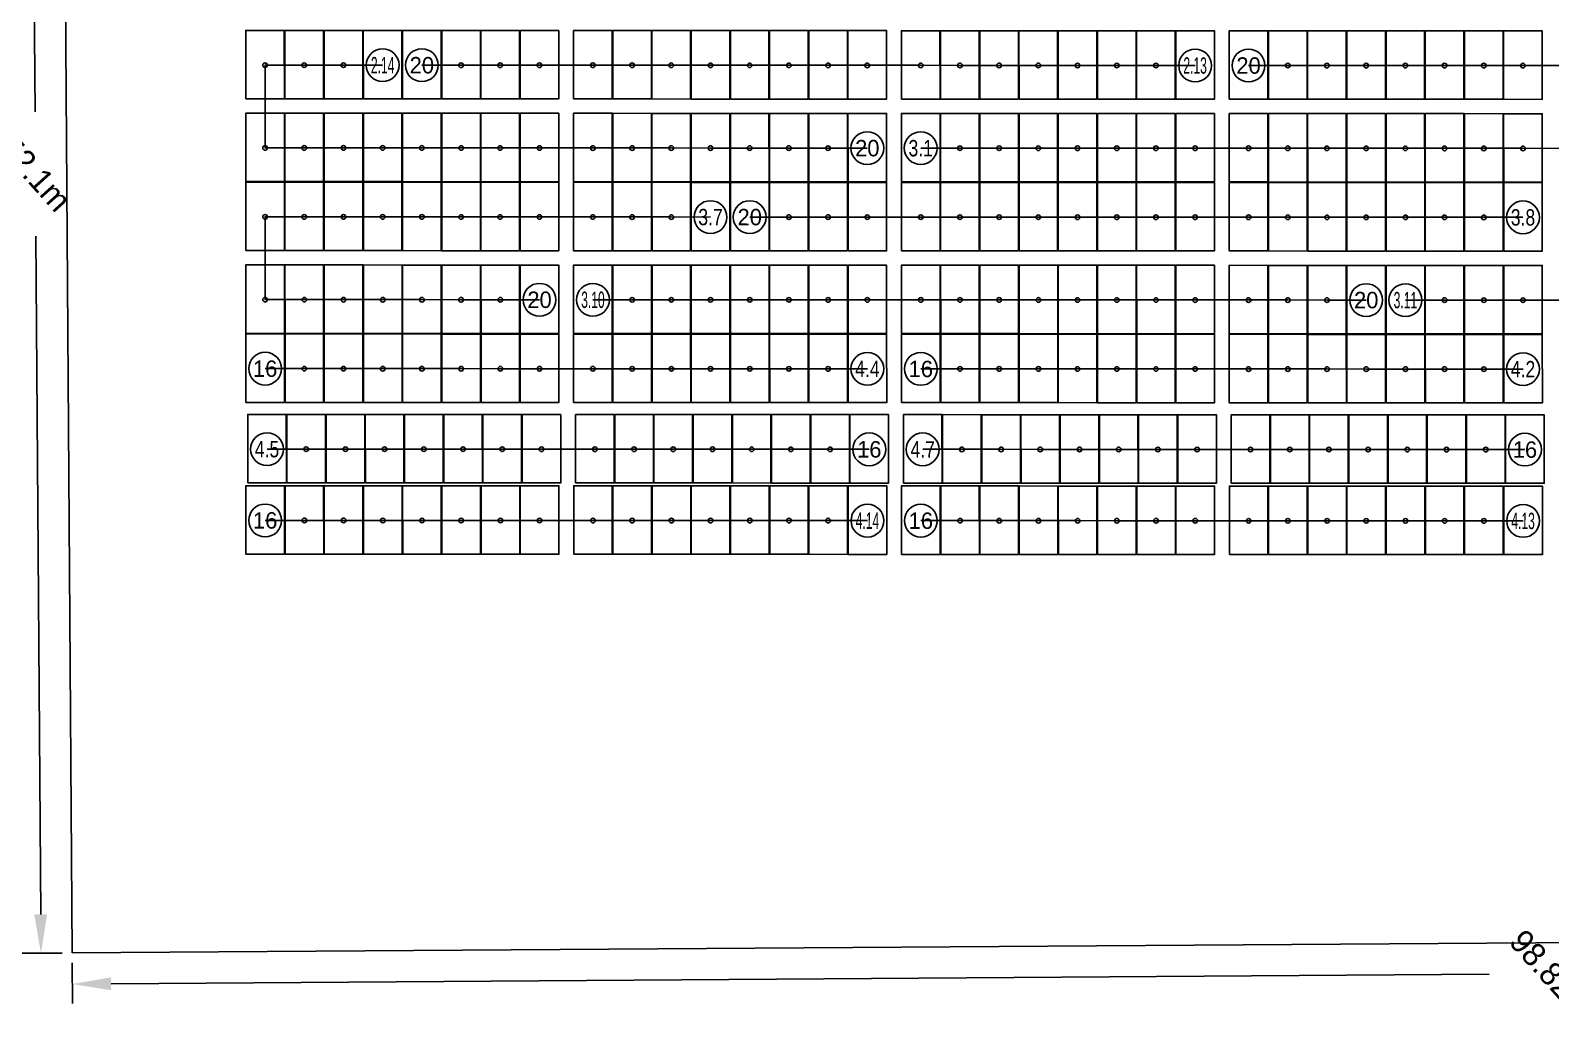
# Model space of a CAD drawing. Header units: millimetres. Extents: x 100467534408 to 100467536215, y 22466358354 to 22466358689.
# Drawn here: x 100467534464.1 to 100467534515.3, y 22466358524.7 to 22466358558 of the extents above; entities that cross this region are included whole.
import ezdxf
from ezdxf.enums import TextEntityAlignment as Align

# ---------------------------------------------------------------- set-up
doc = ezdxf.new("R2010")
doc.units = ezdxf.units.MM
doc.header["$LTSCALE"] = 25.4
doc.layers.get('Defpoints').update_dxf_attribs({"linetype": 'CONTINUOUS'})
for name, color, linetype, true_color in [('building', 7, 'CONTINUOUS', 0xffffff), ('component', 7, 'CONTINUOUS', 0xffffff), ('strings', 7, 'CONTINUOUS', 0xffffff)]:
    doc.layers.add(name, color=color, linetype=linetype, true_color=true_color)
doc.layers.add('Default', color=7, linetype='CONTINUOUS')
doc.dimstyles.get("Standard").update_dxf_attribs({"dimtxt": 63.5, "dimasz": 4.572, "dimexe": 4.572, "dimexo": 1.5875, "dimgap": 2.286, "dimtad": 0, "dimtih": 1, "dimtoh": 1, "dimdec": 4, "dimzin": 0, "dimdsep": 46, "dimtxsty": 'Standard', "dimcen": 2.286, "dimadec": 0, "dimazin": 0, "dimtfac": 1, "dimtdec": 4, "dimtofl": 0, "dimtmove": 0, "dimatfit": 3, "dimfxl": 25.4, "dimtolj": 1, "dimtzin": 0, "dimarcsym": 0})

# ---------------------------------------------------------------- blocks, each defined once
blk = doc.blocks.new('AUDIT_I_250328083542-61')
at = {"layer": 'Default', "transparency": 16777216}
for p, q in [((154.903, 2.824), (156.866, 1.082)), ((154.271, 0.042), (95.436, -66.233)), ((90.124, -72.216), (31.289, -138.491)), ((28.601, -139.448), (30.564, -141.191))]:
    blk.add_line(p, q, dxfattribs=at)
for points in [[(155.931, 1.912), (154.583, -0.235), (153.96, 0.319)], [(29.629, -140.361), (30.977, -138.215), (31.6, -138.768)]]:
    blk.add_solid(points, dxfattribs=at)
at = {"layer": 'Defpoints', "transparency": 16777216}
for p in [(154.435, 3.239), (28.133, -139.033)]:
    blk.add_point(p, dxfattribs=at)
at = {"layer": 'Default', "transparency": 16777216}
blk.add_text('98.82m', height=1.5, dxfattribs=at).set_placement((92.78, -69.225), align=Align.MIDDLE_CENTER)
blk = doc.blocks.new('AUDIT_I_250328083542-62')
at = {"layer": 'Default', "transparency": 16777216}
for p, q in [((-47.297, -72.906), (-49.04, -74.869)), ((-13.693, -104.576), (-46.34, -75.594)), ((24.936, -138.869), (-7.711, -109.887)), ((27.718, -139.501), (25.976, -141.464))]:
    blk.add_line(p, q, dxfattribs=at)
for points in [[(-48.21, -73.934), (-46.063, -75.282), (-46.617, -75.906)], [(26.806, -140.529), (24.659, -139.181), (25.213, -138.558)]]:
    blk.add_solid(points, dxfattribs=at)
at = {"layer": 'Defpoints', "transparency": 16777216}
for p in [(-46.882, -72.439), (28.133, -139.033)]:
    blk.add_point(p, dxfattribs=at)
at = {"layer": 'Default', "transparency": 16777216}
blk.add_text('52.1m', height=1.5, dxfattribs=at).set_placement((-10.702, -107.232), align=Align.MIDDLE_CENTER)
blk = doc.blocks.new('component')
at = {"layer": 'component', "color": 253, "true_color": 0xa5a5a5}
for points in [[(43.5143, -30.662), (45.1934, -28.7983), (41.8865, -25.8228), (40.2074, -27.6865)], [(41.8094, -32.5541), (43.4885, -30.6907), (40.1816, -27.7152), (38.5023, -29.5786)], [(40.1044, -34.4463), (41.7836, -32.5828), (38.4767, -29.6073), (36.7975, -31.4707)], [(47.5148, -34.2615), (49.1939, -32.398), (45.887, -29.4225), (44.2078, -31.286)], [(38.3995, -36.3386), (40.0788, -34.4749), (36.7717, -31.4994), (35.0926, -33.3631)], [(45.8098, -36.1538), (47.489, -34.2902), (44.1821, -31.3146), (42.5029, -33.1783)], [(50.8495, -37.262), (52.5285, -35.3984), (49.2216, -32.4229), (47.5426, -34.2865)], [(36.6947, -38.2307), (38.3737, -36.3671), (35.0668, -33.3915), (33.3878, -35.2552)], [(44.1049, -38.0459), (45.7842, -36.1823), (42.4771, -33.2068), (40.798, -35.0704)], [(49.1446, -39.1542), (50.8237, -37.2907), (47.5168, -34.3152), (45.8375, -36.1786)], [(34.9898, -40.1228), (36.6688, -38.2594), (33.362, -35.2839), (31.6829, -37.1473)], [(42.4001, -39.9381), (44.0791, -38.0746), (40.7722, -35.0991), (39.0932, -36.9626)], [(47.4397, -41.0465), (49.1188, -39.1828), (45.8119, -36.2073), (44.1327, -38.071)], [(54.85, -40.8617), (56.5291, -38.9981), (53.2222, -36.0226), (51.5431, -37.8862)], [(33.2849, -42.0152), (34.964, -40.1515), (31.6571, -37.176), (29.9778, -39.0396)], [(40.6952, -41.8302), (42.3743, -39.9667), (39.0674, -36.9912), (37.3883, -38.8547)], [(45.7347, -42.9386), (47.4139, -41.075), (44.1068, -38.0994), (42.4278, -39.9631)], [(53.1452, -42.7538), (54.8242, -40.8902), (51.5173, -37.9147), (49.8381, -39.7783)], [(31.5799, -43.9073), (33.2591, -42.0437), (29.952, -39.0681), (28.273, -40.9318)], [(38.9903, -43.7225), (40.6694, -41.8589), (37.3625, -38.8834), (35.6832, -40.747)], [(58.1846, -43.8621), (59.8639, -41.9986), (56.5568, -39.0231), (54.8777, -40.8865)], [(44.0298, -44.8307), (45.7091, -42.9673), (42.402, -39.9918), (40.7229, -41.8552)], [(51.4401, -44.646), (53.1193, -42.7823), (49.8125, -39.8068), (48.1332, -41.6705)], [(37.2853, -45.6147), (38.9645, -43.751), (35.6574, -40.7755), (33.9784, -42.6391)], [(56.4798, -45.7544), (58.1588, -43.8907), (54.8519, -40.9152), (53.1729, -42.7789)], [(29.2565, -46.486), (30.9355, -44.6223), (27.6286, -41.6468), (25.9496, -43.5104)], [(42.325, -46.7231), (44.004, -44.8594), (40.6971, -41.8839), (39.0181, -43.7474)], [(49.7352, -46.5381), (51.4145, -44.6747), (48.1074, -41.6991), (46.4283, -43.5626)], [(62.1551, -47.2705), (63.8342, -45.4068), (60.5273, -42.4313), (58.8482, -44.2949)], [(35.5804, -47.5068), (37.2597, -45.6433), (33.9526, -42.6678), (32.2735, -44.5313)], [(54.7749, -47.6465), (56.454, -45.7829), (53.1471, -42.8074), (51.4678, -44.671)], [(27.5516, -48.3781), (29.2306, -46.5146), (25.9238, -43.5391), (24.2447, -45.4026)], [(40.6201, -48.6152), (42.2992, -46.7516), (38.9923, -43.776), (37.313, -45.6397)], [(48.0304, -48.4304), (49.7094, -46.5668), (46.4025, -43.5913), (44.7235, -45.4549)], [(60.4502, -49.1626), (62.1293, -47.2989), (58.8224, -44.3234), (57.1433, -46.1871)], [(25.8467, -50.2704), (27.5258, -48.4068), (24.2189, -45.4312), (22.5396, -47.2949)], [(33.257, -50.0856), (34.9361, -48.222), (31.6292, -45.2465), (29.9501, -47.1099)], [(53.07, -49.5387), (54.7491, -47.675), (51.4422, -44.6995), (49.763, -46.5631)], [(38.9152, -50.5073), (40.5943, -48.6437), (37.2874, -45.6682), (35.6081, -47.5318)], [(46.3255, -50.3226), (48.0046, -48.4589), (44.6977, -45.4834), (43.0186, -47.347)], [(58.7454, -51.0547), (60.4244, -49.1913), (57.1175, -46.2158), (55.4383, -48.0792)], [(65.5199, -50.4624), (67.1992, -48.5988), (63.8921, -45.6232), (62.213, -47.4867)], [(24.1419, -52.1625), (25.8209, -50.2989), (22.514, -47.3234), (20.8348, -49.187)], [(31.5521, -51.9778), (33.2312, -50.1141), (29.9243, -47.1386), (28.2451, -49.0022)], [(44.6206, -52.2147), (46.2997, -50.3512), (42.9928, -47.3757), (41.3136, -49.2392)], [(51.365, -51.4308), (53.0442, -49.5673), (49.7372, -46.5918), (48.0581, -48.4553)], [(36.5916, -53.086), (38.2709, -51.2225), (34.9638, -48.247), (33.2847, -50.1105)], [(57.0403, -52.947), (58.7196, -51.0834), (55.4125, -48.1079), (53.7334, -49.9715)], [(63.8151, -52.3545), (65.4941, -50.4909), (62.1872, -47.5154), (60.5082, -49.379)], [(22.4368, -54.0547), (24.1161, -52.191), (20.809, -49.2155), (19.1299, -51.0791)], [(29.8473, -53.8699), (31.5263, -52.0063), (28.2194, -49.0307), (26.5402, -50.8944)], [(42.9156, -54.107), (44.5948, -52.2434), (41.2877, -49.2679), (39.6087, -51.1315)], [(49.6601, -53.3231), (51.3392, -51.4595), (48.0323, -48.4839), (46.3532, -50.3476)], [(34.8868, -54.9783), (36.5658, -53.1147), (33.2589, -50.1391), (31.5799, -52.0026)], [(55.3354, -54.8392), (57.0147, -52.9755), (53.7076, -50), (52.0286, -51.8637)], [(62.1102, -54.2467), (63.7893, -52.383), (60.4824, -49.4075), (58.8033, -51.2711)], [(20.7319, -55.9468), (22.411, -54.0833), (19.1041, -51.1078), (17.425, -52.9713)], [(28.1422, -55.762), (29.8215, -53.8986), (26.5144, -50.9231), (24.8353, -52.7865)], [(47.9553, -55.2152), (49.6343, -53.3516), (46.3274, -50.3761), (44.6484, -52.2397)], [(60.4053, -56.1388), (62.0844, -54.2753), (58.7775, -51.2998), (57.0983, -53.1633)], [(33.1819, -56.8704), (34.861, -55.0068), (31.5541, -52.0313), (29.875, -53.8949)], [(40.5922, -56.6857), (42.2712, -54.822), (38.9643, -51.8465), (37.2853, -53.7102)], [(46.2504, -57.1074), (47.9295, -55.2439), (44.6226, -52.2684), (42.9433, -54.1318)], [(53.6306, -56.7313), (55.3096, -54.8677), (52.0028, -51.8921), (50.3237, -53.7558)], [(19.0271, -57.8391), (20.7061, -55.9755), (17.3992, -53), (15.7202, -54.8636)], [(26.4374, -57.6544), (28.1166, -55.7907), (24.8095, -52.8152), (23.1305, -54.6788)], [(58.7003, -58.0311), (60.3795, -56.1675), (57.0726, -53.192), (55.3934, -55.0556)], [(31.477, -58.7626), (33.1561, -56.8989), (29.8492, -53.9234), (28.1699, -55.7871)], [(38.8873, -58.5778), (40.5664, -56.7142), (37.2595, -53.7386), (35.5804, -55.6023)], [(51.9257, -58.6234), (53.6048, -56.76), (50.2979, -53.7845), (48.6186, -55.6479)], [(17.3222, -59.7313), (19.0013, -57.8676), (15.6944, -54.8921), (14.0151, -56.7557)], [(24.7325, -59.5465), (26.4115, -57.6828), (23.1047, -54.7073), (21.4256, -56.571)], [(43.9268, -59.686), (45.606, -57.8226), (42.2992, -54.847), (40.6199, -56.7105)], [(56.9954, -59.9232), (58.6747, -58.0596), (55.3676, -55.0841), (53.6885, -56.9477)], [(29.772, -60.6547), (31.4512, -58.7913), (28.1443, -55.8157), (26.4651, -57.6792)], [(37.1824, -60.4699), (38.8615, -58.6065), (35.5546, -55.631), (33.8754, -57.4944)], [(50.2209, -60.5158), (51.8999, -58.6521), (48.593, -55.6766), (46.9138, -57.5402)], [(23.0276, -61.4386), (24.7067, -59.575), (21.3998, -56.5994), (19.7207, -58.4631)], [(42.2219, -61.5783), (43.9012, -59.7147), (40.5941, -56.7392), (38.915, -58.6028)], [(55.2906, -61.8154), (56.9696, -59.9517), (53.6627, -56.9762), (51.9837, -58.8399)], [(14.9986, -62.3099), (16.6779, -60.4463), (13.371, -57.4707), (11.6917, -59.3344)], [(28.0671, -62.547), (29.7464, -60.6834), (26.4393, -57.7079), (24.7602, -59.5715)], [(35.4776, -62.3623), (37.1566, -60.4986), (33.8497, -57.5231), (32.1705, -59.3865)], [(47.8972, -63.0944), (49.5765, -61.2308), (46.2694, -58.2553), (44.5904, -60.1189)], [(21.3228, -63.3307), (23.0018, -61.4673), (19.6949, -58.4918), (18.0157, -60.3552)], [(40.5171, -63.4705), (42.1961, -61.6068), (38.8892, -58.6313), (37.2102, -60.495)], [(53.5857, -63.7075), (55.2647, -61.8441), (51.9579, -58.8685), (50.2788, -60.732)], [(13.2937, -64.202), (14.973, -62.3386), (11.6659, -59.3631), (9.9869, -61.2265)], [(26.3622, -64.4392), (28.0413, -62.5755), (24.7344, -59.6), (23.0554, -61.4636)], [(33.7725, -64.2544), (35.4518, -62.3907), (32.1447, -59.4152), (30.4656, -61.2789)], [(46.1924, -64.9866), (47.8714, -63.1231), (44.5645, -60.1476), (42.8855, -62.011)], [(18.9992, -65.9096), (20.6784, -64.0459), (17.3713, -61.0704), (15.6923, -62.9341)], [(38.8122, -65.3626), (40.4913, -63.4991), (37.1844, -60.5236), (35.5053, -62.3871)], [(11.5889, -66.0944), (13.2679, -64.2307), (9.961, -61.2552), (8.282, -63.1188)], [(24.6574, -66.3313), (26.3364, -64.4676), (23.0295, -61.4921), (21.3505, -63.3558)], [(32.0677, -66.1465), (33.7467, -64.2829), (30.4398, -61.3073), (28.7608, -63.171)], [(44.4875, -66.8787), (46.1666, -65.0152), (42.8597, -62.0397), (41.1806, -63.9032)], [(51.2623, -66.2864), (52.9413, -64.4227), (49.6344, -61.4472), (47.9552, -63.3108)], [(9.884, -67.9865), (11.5631, -66.1228), (8.2562, -63.1473), (6.5771, -65.011)], [(17.2943, -67.8017), (18.9733, -65.9381), (15.6665, -62.9626), (13.9874, -64.8262)], [(30.3628, -68.0386), (32.0419, -66.1752), (28.735, -63.1997), (27.0559, -65.0631)], [(37.1073, -67.2547), (38.7864, -65.3913), (35.4795, -62.4158), (33.8003, -64.2792)], [(22.334, -68.9099), (24.013, -67.0465), (20.7061, -64.071), (19.0269, -65.9344)], [(42.7827, -68.771), (44.4617, -66.9074), (41.1548, -63.9318), (39.4756, -65.7955)], [(49.5572, -68.1785), (51.2365, -66.3148), (47.9294, -63.3393), (46.2503, -65.203)], [(8.1792, -69.8786), (9.8582, -68.015), (6.5513, -65.0395), (4.8721, -66.9031)], [(15.5894, -69.6939), (17.2685, -67.8302), (13.9616, -64.8547), (12.2825, -66.7183)], [(28.6579, -69.931), (30.337, -68.0673), (27.0301, -65.0918), (25.3508, -66.9554)], [(35.4023, -69.1471), (37.0815, -67.2834), (33.7746, -64.3079), (32.0954, -66.1715)], [(20.6289, -70.8021), (22.3082, -68.9386), (19.0013, -65.9631), (17.322, -67.8266)], [(41.0776, -70.6631), (42.7569, -68.7995), (39.45, -65.824), (37.7707, -67.6876)], [(47.8524, -70.0706), (49.5316, -68.207), (46.2245, -65.2315), (44.5455, -67.0951)], [(6.4743, -71.7707), (8.1533, -69.9073), (4.8465, -66.9318), (3.1672, -68.7952)], [(13.8846, -71.586), (15.5636, -69.7225), (12.2567, -66.747), (10.5775, -68.6105)], [(33.6974, -71.0392), (35.3767, -69.1755), (32.0696, -66.2), (30.3905, -68.0637)], [(46.1475, -71.9627), (47.8266, -70.0993), (44.5197, -67.1238), (42.8406, -68.9872)], [(18.924, -72.6944), (20.6033, -70.8307), (17.2962, -67.8552), (15.6172, -69.7189)], [(26.3345, -72.5096), (28.0136, -70.646), (24.7067, -67.6705), (23.0274, -69.5341)], [(31.9926, -72.9313), (33.6716, -71.0679), (30.3647, -68.0923), (28.6857, -69.9558)], [(39.3727, -72.5553), (41.052, -70.6918), (37.7449, -67.7163), (36.0658, -69.5798)], [(4.7692, -73.6631), (6.4485, -71.7994), (3.1414, -68.8239), (1.4623, -70.6876)], [(12.1797, -73.4783), (13.8588, -71.6147), (10.5519, -68.6391), (8.8726, -70.5028)], [(44.4426, -73.8551), (46.1217, -71.9914), (42.8148, -69.0159), (41.1357, -70.8795)], [(17.2192, -74.5865), (18.8982, -72.7229), (15.5914, -69.7474), (13.9123, -71.611)], [(24.6295, -74.4018), (26.3087, -72.5381), (23.0016, -69.5626), (21.3226, -71.4262)], [(37.6679, -74.4474), (39.3469, -72.5839), (36.04, -69.6084), (34.361, -71.4719)], [(3.0644, -75.5552), (4.7434, -73.6916), (1.4365, -70.716), (-0.2425, -72.5797)], [(10.4746, -75.3704), (12.1539, -73.5068), (8.8468, -70.5313), (7.1677, -72.3949)], [(29.6691, -75.51), (31.3482, -73.6465), (28.0413, -70.671), (26.3622, -72.5345)], [(42.7378, -75.7472), (44.4168, -73.8836), (41.1099, -70.908), (39.4307, -72.7717)], [(15.5143, -76.4787), (17.1934, -74.6152), (13.8865, -71.6397), (12.2074, -73.5031)], [(22.9246, -76.2939), (24.6037, -74.4304), (21.2968, -71.4549), (19.6177, -73.3184)], [(35.963, -76.3397), (37.6421, -74.4761), (34.3352, -71.5006), (32.6561, -73.3642)], [(8.7698, -77.2626), (10.449, -75.3989), (7.1419, -72.4234), (5.4629, -74.287)], [(27.9643, -77.4023), (29.6433, -75.5387), (26.3364, -72.5631), (24.6572, -74.4268)], [(41.0327, -77.6393), (42.712, -75.7759), (39.4049, -72.8004), (37.7258, -74.6638)], [(0.741, -78.1339), (2.42, -76.2702), (-0.8869, -73.2947), (-2.5659, -75.1583)], [(13.8095, -78.371), (15.4885, -76.5073), (12.1816, -73.5318), (10.5024, -75.3955)], [(21.2197, -78.1862), (22.8988, -76.3226), (19.5919, -73.347), (17.9128, -75.2105)], [(7.0649, -79.1547), (8.744, -77.2912), (5.4371, -74.3157), (3.758, -76.1792)], [(26.2592, -79.2944), (27.9385, -77.4308), (24.6314, -74.4553), (22.9523, -76.3189)], [(33.6396, -78.9184), (35.3187, -77.0547), (32.0118, -74.0792), (30.3325, -75.9429)], [(39.3278, -79.5315), (41.0071, -77.668), (37.7, -74.6925), (36.0209, -76.5559)], [(-0.9639, -80.026), (0.7151, -78.1625), (-2.5917, -75.187), (-4.271, -77.0505)], [(12.1044, -80.2631), (13.7837, -78.3995), (10.4768, -75.4239), (8.7975, -77.2876)], [(19.5149, -80.0783), (21.1939, -78.2147), (17.887, -75.2392), (16.2078, -77.1028)], [(31.9345, -80.8105), (33.6138, -78.9471), (30.3069, -75.9715), (28.6276, -77.835)], [(4.7415, -81.7335), (6.4206, -79.8699), (3.1137, -76.8944), (1.4344, -78.758)], [(24.5544, -81.1866), (26.2336, -79.3231), (22.9265, -76.3476), (21.2475, -78.211)], [(-2.669, -81.9183), (-0.9897, -80.0547), (-4.2966, -77.0791), (-5.9759, -78.9428)], [(10.3995, -82.1552), (12.0788, -80.2916), (8.7717, -77.3161), (7.0926, -79.1797)], [(17.8098, -81.9705), (19.4891, -80.1068), (16.1822, -77.1313), (14.5029, -78.995)], [(30.2297, -82.7026), (31.9089, -80.8392), (28.6018, -77.8637), (26.9228, -79.7271)], [(37.0044, -82.1103), (38.6835, -80.2467), (35.3766, -77.2711), (33.6975, -79.1348)], [(-4.3738, -83.8104), (-2.6946, -81.9468), (-6.0017, -78.9713), (-7.6807, -80.8349)], [(3.0366, -83.6257), (4.7157, -81.762), (1.4088, -78.7865), (-0.2704, -80.6502)], [(22.8495, -83.0787), (24.5286, -81.2152), (21.2217, -78.2397), (19.5426, -80.1032)], [(8.0761, -84.7339), (9.7552, -82.8704), (6.4483, -79.8949), (4.7692, -81.7584)], [(16.1049, -83.8626), (17.7842, -81.9991), (14.4771, -79.0236), (12.7981, -80.8871)], [(28.5248, -84.595), (30.2039, -82.7313), (26.897, -79.7558), (25.2179, -81.6194)], [(35.2996, -84.0024), (36.9786, -82.1388), (33.6717, -79.1633), (31.9927, -81.0269)], [(-6.0787, -85.7026), (-4.3996, -83.8389), (-7.7065, -80.8634), (-9.3856, -82.7271)], [(1.3316, -85.5178), (3.0108, -83.6542), (-0.2963, -80.6786), (-1.9753, -82.5423)], [(14.4001, -85.7549), (16.0791, -83.8913), (12.7723, -80.9158), (11.0932, -82.7794)], [(21.1446, -84.971), (22.8237, -83.1074), (19.5168, -80.1318), (17.8377, -81.9955)], [(6.3713, -86.6262), (8.0503, -84.7626), (4.7434, -81.787), (3.0644, -83.6505)], [(26.8199, -86.4871), (28.499, -84.6234), (25.1921, -81.6479), (23.5131, -83.5116)], [(33.5947, -85.8946), (35.2738, -84.0309), (31.9669, -81.0554), (30.2876, -82.9191)], [(-7.7836, -87.5947), (-6.1045, -85.7313), (-9.4114, -82.7557), (-11.0905, -84.6192)], [(-0.3733, -87.4099), (1.3058, -85.5465), (-2.0011, -82.571), (-3.6802, -84.4344)], [(19.4398, -86.8631), (21.1188, -84.9995), (17.8119, -82.024), (16.1327, -83.8876)], [(31.8896, -87.7867), (33.5689, -85.9233), (30.2618, -82.9477), (28.5828, -84.8112)], [(4.6664, -88.5183), (6.3455, -86.6547), (3.0386, -83.6792), (1.3593, -85.5428)], [(12.0767, -88.3336), (13.7557, -86.4699), (10.4488, -83.4944), (8.7698, -85.3581)], [(17.7347, -88.7553), (19.414, -86.8918), (16.1071, -83.9163), (14.4278, -85.7798)], [(25.1151, -88.3792), (26.7941, -86.5158), (23.4873, -83.5402), (21.808, -85.4037)], [(-9.4884, -89.487), (-7.8094, -87.6234), (-11.1163, -84.6479), (-12.7955, -86.5115)], [(-2.0781, -89.3023), (-0.3991, -87.4386), (-3.706, -84.4631), (-5.385, -86.3267)], [(30.1848, -89.679), (31.864, -87.8154), (28.5569, -84.8399), (26.8779, -86.7035)], [(2.9613, -90.4105), (4.6406, -88.5468), (1.3337, -85.5713), (-0.3456, -87.435)], [(10.3718, -90.2257), (12.0509, -88.3621), (8.744, -85.3865), (7.0647, -87.2502)], [(23.41, -90.2716), (25.0893, -88.4079), (21.7824, -85.4324), (20.1031, -87.2958)], [(-11.1935, -91.3792), (-9.5142, -89.5155), (-12.8211, -86.54), (-14.5004, -88.4036)], [(-3.783, -91.1944), (-2.104, -89.3307), (-5.4108, -86.3552), (-7.0901, -88.2189)], [(15.4113, -91.3339), (17.0905, -89.4705), (13.7835, -86.495), (12.1044, -88.3584)], [(28.4799, -91.5712), (30.159, -89.7075), (26.8521, -86.732), (25.173, -88.5956)], [(1.2565, -92.3026), (2.9357, -90.4392), (-0.3714, -87.4636), (-2.0504, -89.3271)], [(8.6668, -92.1178), (10.346, -90.2544), (7.0391, -87.2789), (5.3599, -89.1423)], [(21.7052, -92.1637), (23.3844, -90.3), (20.0773, -87.3245), (18.3983, -89.1882)], [(-5.4879, -93.0865), (-3.8088, -91.2229), (-7.1157, -88.2474), (-8.795, -90.111)], [(13.7064, -93.2263), (15.3855, -91.3626), (12.0786, -88.3871), (10.3995, -90.2507)], [(26.7751, -93.4633), (28.4541, -91.5998), (25.1472, -88.6243), (23.4682, -90.4878)], [(-0.4484, -94.1949), (1.2307, -92.3313), (-2.0762, -89.3558), (-3.7553, -91.2194)], [(6.9619, -94.0102), (8.6411, -92.1465), (5.3341, -89.171), (3.655, -91.0346)], [(-7.1929, -94.9787), (-5.5137, -93.1152), (-8.8208, -90.1397), (-10.4998, -92.0031)], [(12.0016, -95.1184), (13.6806, -93.2547), (10.3737, -90.2792), (8.6947, -92.1429)], [(19.3817, -94.7423), (21.0608, -92.8787), (17.7539, -89.9032), (16.0749, -91.7668)], [(25.0702, -95.3554), (26.7492, -93.492), (23.4424, -90.5164), (21.7631, -92.3799)], [(-2.1533, -96.0871), (-0.4742, -94.2234), (-3.7811, -91.2479), (-5.4601, -93.1115)], [(5.257, -95.9023), (6.9361, -94.0386), (3.6292, -91.0631), (1.9501, -92.9268)], [(17.6769, -96.6345), (19.3559, -94.771), (16.0491, -91.7955), (14.37, -93.6589)], [(10.2967, -97.0105), (11.9758, -95.1471), (8.6689, -92.1715), (6.9896, -94.035)], [(-3.8581, -97.9792), (-2.1791, -96.1155), (-5.486, -93.14), (-7.1652, -95.0037)], [(3.5522, -97.7944), (5.2312, -95.9308), (1.9243, -92.9553), (0.2453, -94.8189)], [(15.972, -98.5266), (17.6511, -96.6631), (14.3442, -93.6876), (12.6649, -95.5511)], [(22.7466, -97.9343), (24.4258, -96.0706), (21.1187, -93.0951), (19.4397, -94.9587)], [(8.5916, -98.9028), (10.2709, -97.0392), (6.964, -94.0637), (5.2848, -95.9271)], [(1.8473, -99.6866), (3.5264, -97.8231), (0.2195, -94.8476), (-1.4598, -96.711)], [(14.267, -100.4189), (15.9462, -98.5553), (12.6393, -95.5798), (10.9601, -97.4434)], [(21.0417, -99.8264), (22.721, -97.9627), (19.4139, -94.9872), (17.7348, -96.8509)], [(0.1424, -101.5789), (1.8215, -99.7152), (-1.4854, -96.7397), (-3.1647, -98.6034)], [(6.8868, -100.795), (8.566, -98.9313), (5.2589, -95.9558), (3.5799, -97.8194)], [(12.5621, -102.311), (14.2414, -100.4474), (10.9343, -97.4719), (9.2552, -99.3355)], [(19.3369, -101.7185), (21.0159, -99.8551), (17.709, -96.8796), (16.03, -98.743)], [(5.1819, -102.6871), (6.861, -100.8235), (3.5541, -97.8479), (1.875, -99.7116)], [(3.4771, -104.5792), (5.1561, -102.7158), (1.8492, -99.7403), (0.1702, -101.6037)], [(10.8572, -104.2032), (12.5363, -102.3397), (9.2294, -99.3642), (7.5503, -101.2277)], [(17.632, -103.6107), (19.311, -101.7472), (16.0042, -98.7717), (14.3249, -100.6351)], [(15.9271, -105.503), (17.6062, -103.6393), (14.2993, -100.6638), (12.62, -102.5275)], [(9.1524, -106.0955), (10.8314, -104.2319), (7.5245, -101.2563), (5.8455, -103.1198)], [(14.2221, -107.3951), (15.9013, -105.5315), (12.5942, -102.5559), (10.9152, -104.4196)], [(7.4475, -107.9876), (9.1266, -106.124), (5.8197, -103.1485), (4.1404, -105.0121)], [(12.5172, -109.2872), (14.1965, -107.4238), (10.8894, -104.4483), (9.2103, -106.3117)], [(10.8123, -111.1796), (12.4914, -109.3159), (9.1845, -106.3404), (7.5054, -108.2039)]]:
    blk.add_lwpolyline(points, close=True, dxfattribs=at)
blk = doc.blocks.new('left-string')
at = {"layer": 'Default', "color": 200, "true_color": 0xb62bf7}
for centre in [(42.725, -28.2647), (41.0201, -30.1569), (39.3152, -32.049), (37.6102, -33.9412), (35.9053, -35.8334), (34.2005, -37.7256), (32.4956, -39.6178), (26.7623, -45.9808), (25.0574, -47.8731), (23.3526, -49.7652), (21.6475, -51.6573), (19.9426, -53.5495), (18.2378, -55.4418), (16.5329, -57.3339), (14.2094, -59.9126), (12.5044, -61.8048), (10.7996, -63.697), (9.0947, -65.5891), (16.505, -65.4044), (14.8001, -67.2965), (7.3899, -67.4813), (13.0953, -69.1887), (5.685, -69.3735), (11.3904, -71.081), (3.9799, -71.2657), (2.2751, -73.1579), (9.6853, -72.9731), (7.9805, -74.8652), (-0.0483, -75.7365), (6.2756, -76.7575), (-1.7532, -77.6287), (-3.4582, -79.521), (3.9522, -79.3362), (2.2473, -81.2283), (0.5423, -83.1205), (-1.1626, -85.0127), (-8.5729, -85.1975), (-2.8674, -86.9049), (-10.2777, -87.0897), (-11.9827, -88.9818), (-4.5723, -88.797), (-6.2772, -90.6892), (-7.9822, -92.5814)]:
    blk.add_circle(centre, 0.15, dxfattribs=at)
at = {"layer": 'Default', "color": 30, "true_color": 0xec6f1a}
for centre in [(46.7256, -31.8642), (45.0206, -33.7565), (43.3156, -35.6486), (41.6108, -37.5408), (48.3553, -36.7569), (46.6504, -38.6491), (54.0607, -38.4644), (39.9059, -39.433), (44.9454, -40.5413), (52.3559, -40.3565), (38.201, -41.3252), (43.2405, -42.4335), (50.6509, -42.2486), (36.496, -43.2173), (41.5357, -44.3257), (34.7911, -45.1095), (39.8308, -46.2179), (32.4677, -47.6883), (38.1259, -48.11), (45.5362, -47.9252), (30.7628, -49.5804), (43.8313, -49.8175), (29.058, -51.4726), (35.8023, -50.6887), (42.1263, -51.7097), (27.3529, -53.3648), (34.0975, -52.581), (39.8029, -54.2883), (25.6481, -55.257), (32.3926, -54.4731), (30.6877, -56.3652), (38.098, -56.1805), (23.9432, -57.1491), (28.9828, -58.2575), (36.3931, -58.0727), (22.2383, -59.0413), (27.2778, -60.1497), (34.6883, -59.9649), (25.573, -62.0418), (32.9832, -61.857), (23.8681, -63.9339), (31.2784, -63.7492), (29.5735, -65.6414), (21.5447, -66.5127), (27.8686, -67.5336), (19.8397, -68.4048), (25.5452, -70.1123), (18.1348, -70.297), (23.8402, -72.0044), (22.1353, -73.8966), (13.0202, -75.9736), (20.4304, -75.7889), (11.3152, -77.8658), (18.7256, -77.681), (9.6102, -79.7579), (17.0206, -79.5731), (15.3157, -81.4654), (7.2868, -82.3366), (5.582, -84.2289), (3.8771, -86.121), (2.1721, -88.0131), (9.5825, -87.8284), (0.4672, -89.9054), (7.8775, -89.7206), (-1.2377, -91.7976), (6.1726, -91.6128), (-2.9425, -93.6897), (4.4677, -93.5049), (-4.6474, -95.5819), (2.7629, -95.3971), (1.058, -97.2893), (-0.6469, -99.1815)]:
    blk.add_circle(centre, 0.15, dxfattribs=at)
at = {"layer": 'Default', "color": 180, "true_color": 0x5531eb}
for centre in [(55.6905, -43.357), (53.9856, -45.2492), (52.2808, -47.1413), (59.6609, -46.7653), (50.5757, -49.0335), (57.9561, -48.6575), (63.0258, -49.9572), (48.8708, -50.9258), (56.251, -50.5497), (54.5462, -52.4418), (61.3209, -51.8493), (47.166, -52.8179), (52.8413, -54.334), (59.616, -53.7416), (45.4611, -54.7101), (51.1364, -56.2262), (57.9111, -55.6338), (43.1376, -57.2888), (49.4316, -58.1184), (56.2061, -57.5259), (41.4326, -59.181), (54.5013, -59.418), (39.7278, -61.0731), (47.108, -60.6971), (52.7964, -61.3103), (38.0229, -62.9654), (45.4031, -62.5893), (50.473, -63.889), (36.318, -64.8575), (43.6982, -64.4814), (48.7679, -65.7811), (34.6131, -66.7497), (41.9934, -66.3737), (40.2884, -68.2658), (47.0631, -67.6733), (32.9081, -68.6418), (38.5834, -70.158), (45.3582, -69.5655), (36.8786, -72.0502), (43.6533, -71.4577), (41.9485, -73.3499), (27.175, -75.0049), (40.2434, -75.2421), (25.4699, -76.8971), (23.7651, -78.7893), (31.1453, -78.4133), (22.0602, -80.6814), (29.4404, -80.3054), (34.5103, -81.6051), (20.3553, -82.5737), (27.7355, -82.1976), (26.0306, -84.0898), (32.8054, -83.4972), (18.6505, -84.4658), (24.3258, -85.982), (31.1003, -85.3895), (16.9455, -86.358), (22.6208, -87.8742), (29.3955, -87.2817), (14.622, -88.9367), (20.9159, -89.7663), (27.6906, -89.1738), (12.9171, -90.8289), (25.9858, -91.066), (11.2123, -92.721), (18.5925, -92.345), (24.2809, -92.9582), (9.5074, -94.6133), (16.8876, -94.2372), (21.9573, -95.5369), (7.8024, -96.5055), (15.1827, -96.1294), (20.2524, -97.4291), (6.0975, -98.3976), (13.4778, -98.0216), (18.5476, -99.3213), (4.3926, -100.2898), (11.7728, -99.9137), (10.0679, -101.8059), (16.8427, -101.2134), (8.3631, -103.6982), (15.1378, -103.1056), (13.4328, -104.9978), (11.7279, -106.89)]:
    blk.add_circle(centre, 0.15, dxfattribs=at)
at = {"layer": 'strings', "color": 200, "true_color": 0xb62bf7, "flags": 128}
for points in [[(45.0449, -25.6828), (42.7215, -28.2615), (42.7215, -28.2615), (41.0166, -30.1537), (41.0166, -30.1537), (39.3117, -32.0458), (39.3117, -32.0458), (37.6067, -33.9381), (37.6067, -33.9381), (35.9018, -35.8302), (35.9018, -35.8302), (34.197, -37.7224), (34.197, -37.7224), (32.4921, -39.6147), (32.4921, -39.6147), (30.7871, -41.5068)], [(28.4636, -44.0854), (26.7588, -45.9777), (26.7588, -45.9777), (25.0539, -47.8699), (25.0539, -47.8699), (23.349, -49.762), (23.349, -49.762), (21.644, -51.6541), (21.644, -51.6541), (19.9391, -53.5464), (19.9391, -53.5464), (18.2343, -55.4386), (18.2343, -55.4386), (16.5294, -57.3307), (16.5294, -57.3307), (14.2059, -59.9094), (14.2059, -59.9094), (12.5009, -61.8016), (12.5009, -61.8016), (10.7961, -63.6938), (10.7961, -63.6938), (9.0912, -65.586), (9.0912, -65.586), (7.3863, -67.4781), (7.3863, -67.4781), (5.6815, -69.3703), (5.6815, -69.3703), (3.9764, -71.2626), (3.9764, -71.2626), (2.2716, -73.1547), (2.2716, -73.1547), (-0.0519, -75.7333), (-0.0519, -75.7333), (-1.7567, -77.6256), (-1.7567, -77.6256), (-3.4617, -79.5178), (-3.4617, -79.5178), (-5.1666, -81.4099)], [(-6.8715, -83.3021), (-8.5764, -85.1943), (-8.5764, -85.1943), (-10.2812, -87.0865), (-10.2812, -87.0865), (-11.9862, -88.9786), (-11.9862, -88.9786), (-7.9857, -92.5782), (-7.9857, -92.5782), (-6.2807, -90.686), (-6.2807, -90.686), (-4.5758, -88.7939), (-4.5758, -88.7939), (-2.871, -86.9017), (-2.871, -86.9017), (-1.1661, -85.0095), (-1.1661, -85.0095), (0.5388, -83.1173), (0.5388, -83.1173), (2.2438, -81.2252), (2.2438, -81.2252), (3.9487, -79.333), (3.9487, -79.333), (6.2721, -76.7543), (6.2721, -76.7543), (7.977, -74.862), (7.977, -74.862), (9.6818, -72.9699), (9.6818, -72.9699), (11.3869, -71.0778), (11.3869, -71.0778), (13.0917, -69.1856), (13.0917, -69.1856), (14.7966, -67.2933), (14.7966, -67.2933), (16.5015, -65.4012), (16.5015, -65.4012), (18.2063, -63.5091)]]:
    blk.add_lwpolyline(points, dxfattribs=at)
at = {"layer": 'strings', "color": 30, "true_color": 0xec6f1a, "flags": 128}
for points in [[(48.9424, -44.1377), (50.6474, -42.2455), (50.6474, -42.2455), (52.3523, -40.3533), (52.3523, -40.3533), (54.0572, -38.4612), (54.0572, -38.4612), (56.3806, -35.8824)], [(20.5299, -60.9303), (22.2348, -59.0381), (22.2348, -59.0381), (23.9397, -57.146), (23.9397, -57.146), (25.6445, -55.2538), (25.6445, -55.2538), (27.3494, -53.3616), (27.3494, -53.3616), (29.0545, -51.4694), (29.0545, -51.4694), (30.7593, -49.5773), (30.7593, -49.5773), (32.4642, -47.6851), (32.4642, -47.6851), (34.7876, -45.1064), (34.7876, -45.1064), (36.4925, -43.2141), (36.4925, -43.2141), (38.1975, -41.322), (38.1975, -41.322), (39.9024, -39.4298), (39.9024, -39.4298), (41.6072, -37.5377), (41.6072, -37.5377), (43.3121, -35.6454), (43.3121, -35.6454), (45.0171, -33.7533), (45.0171, -33.7533), (46.722, -31.8611), (46.722, -31.8611), (49.0454, -29.2824)], [(50.0566, -34.8615), (48.3518, -36.7537), (48.3518, -36.7537), (46.6469, -38.646), (46.6469, -38.646), (44.9419, -40.5381), (44.9419, -40.5381), (43.237, -42.4303), (43.237, -42.4303), (41.5321, -44.3226), (41.5321, -44.3226), (39.8273, -46.2147), (39.8273, -46.2147), (38.1224, -48.1068), (38.1224, -48.1068), (35.7988, -50.6856), (35.7988, -50.6856), (34.0939, -52.5778), (34.0939, -52.5778), (32.3891, -54.4699), (32.3891, -54.4699), (30.6842, -56.3621), (30.6842, -56.3621), (28.9793, -58.2543), (28.9793, -58.2543), (27.2743, -60.1465), (27.2743, -60.1465), (25.5694, -62.0386), (25.5694, -62.0386), (23.8646, -63.9308), (23.8646, -63.9308), (21.5412, -66.5095), (21.5412, -66.5095), (19.8362, -68.4016), (19.8362, -68.4016), (18.1312, -70.2939), (18.1312, -70.2939), (16.4264, -72.186)], [(13.6073, -83.3544), (15.3121, -81.4622), (15.3121, -81.4622), (17.0171, -79.57), (17.0171, -79.57), (18.7221, -77.6778), (18.7221, -77.6778), (20.4269, -75.7857), (20.4269, -75.7857), (22.1318, -73.8935), (22.1318, -73.8935), (23.8366, -72.0012), (23.8366, -72.0012), (25.5417, -70.1091), (25.5417, -70.1091), (27.8651, -67.5305), (27.8651, -67.5305), (29.57, -65.6382), (29.57, -65.6382), (31.2748, -63.746), (31.2748, -63.746), (32.9797, -61.8539), (32.9797, -61.8539), (34.6848, -59.9617), (34.6848, -59.9617), (36.3896, -58.0695), (36.3896, -58.0695), (38.0945, -56.1773), (38.0945, -56.1773), (39.7994, -54.2852), (39.7994, -54.2852), (42.1228, -51.7065), (42.1228, -51.7065), (43.8278, -49.8143), (43.8278, -49.8143), (45.5327, -47.9221), (45.5327, -47.9221), (47.2376, -46.0299)], [(14.7215, -74.0782), (13.0166, -75.9705), (13.0166, -75.9705), (11.3117, -77.8626), (11.3117, -77.8626), (9.6067, -79.7547), (9.6067, -79.7547), (7.2833, -82.3335), (7.2833, -82.3335), (5.5785, -84.2257), (5.5785, -84.2257), (3.8736, -86.1178), (3.8736, -86.1178), (2.1686, -88.01), (2.1686, -88.01), (0.4637, -89.9022), (0.4637, -89.9022), (-1.2412, -91.7944), (-1.2412, -91.7944), (-2.9461, -93.6865), (-2.9461, -93.6865), (-4.6509, -95.5787), (-4.6509, -95.5787), (-0.6504, -99.1784), (-0.6504, -99.1784), (1.0545, -97.2861), (1.0545, -97.2861), (2.7593, -95.3939), (2.7593, -95.3939), (4.4642, -93.5018), (4.4642, -93.5018), (6.1691, -91.6096), (6.1691, -91.6096), (7.874, -89.7174), (7.874, -89.7174), (9.579, -87.8252), (9.579, -87.8252), (11.2839, -85.9331)]]:
    blk.add_lwpolyline(points, dxfattribs=at)
at = {"layer": 'strings', "color": 180, "true_color": 0x5531eb, "flags": 128}
for points in [[(57.3918, -41.4616), (55.687, -43.3539), (55.687, -43.3539), (53.9821, -45.246), (53.9821, -45.246), (52.2772, -47.1381), (52.2772, -47.1381), (50.5722, -49.0304), (50.5722, -49.0304), (48.8673, -50.9226), (48.8673, -50.9226), (47.1624, -52.8147), (47.1624, -52.8147), (45.4576, -54.7069), (45.4576, -54.7069), (43.1341, -57.2856), (43.1341, -57.2856), (41.4291, -59.1778), (41.4291, -59.1778), (39.7243, -61.07), (39.7243, -61.07), (38.0194, -62.9622), (38.0194, -62.9622), (36.3145, -64.8543), (36.3145, -64.8543), (34.6096, -66.7465), (34.6096, -66.7465), (32.9046, -68.6387), (32.9046, -68.6387), (31.1997, -70.5309)], [(35.1702, -73.9392), (36.8751, -72.047), (36.8751, -72.047), (38.5799, -70.1548), (38.5799, -70.1548), (40.2849, -68.2626), (40.2849, -68.2626), (41.9898, -66.3705), (41.9898, -66.3705), (43.6947, -64.4783), (43.6947, -64.4783), (45.3996, -62.5861), (45.3996, -62.5861), (47.1044, -60.6939), (47.1044, -60.6939), (49.428, -58.1152), (49.428, -58.1152), (51.1329, -56.223), (51.1329, -56.223), (52.8378, -54.3308), (52.8378, -54.3308), (54.5426, -52.4387), (54.5426, -52.4387), (56.2475, -50.5465), (56.2475, -50.5465), (57.9525, -48.6543), (57.9525, -48.6543), (59.6574, -46.7621), (59.6574, -46.7621), (61.3623, -44.8699)], [(64.7271, -48.0619), (63.0222, -49.954), (63.0222, -49.954), (61.3174, -51.8461), (61.3174, -51.8461), (59.6125, -53.7384), (59.6125, -53.7384), (57.9076, -55.6306), (57.9076, -55.6306), (56.2026, -57.5227), (56.2026, -57.5227), (54.4977, -59.4149), (54.4977, -59.4149), (52.7929, -61.3071), (52.7929, -61.3071), (50.4695, -63.8858), (50.4695, -63.8858), (48.7644, -65.778), (48.7644, -65.778), (47.0595, -67.6701), (47.0595, -67.6701), (45.3547, -69.5623), (45.3547, -69.5623), (43.6498, -71.4545), (43.6498, -71.4545), (41.9449, -73.3467), (41.9449, -73.3467), (40.2399, -75.2389), (40.2399, -75.2389), (38.535, -77.131)], [(28.8763, -73.1096), (27.1715, -75.0018), (27.1715, -75.0018), (25.4664, -76.8939), (25.4664, -76.8939), (23.7615, -78.7861), (23.7615, -78.7861), (22.0567, -80.6783), (22.0567, -80.6783), (20.3518, -82.5705), (20.3518, -82.5705), (18.6469, -84.4626), (18.6469, -84.4626), (16.942, -86.3548), (16.942, -86.3548), (14.6185, -88.9335), (14.6185, -88.9335), (12.9136, -90.8257), (12.9136, -90.8257), (11.2088, -92.7179), (11.2088, -92.7179), (9.5039, -94.6101), (9.5039, -94.6101), (7.7989, -96.5023), (7.7989, -96.5023), (6.094, -98.3944), (6.094, -98.3944), (4.3891, -100.2866), (4.3891, -100.2866), (2.6842, -102.1788)], [(6.6547, -105.5871), (8.3596, -103.695), (8.3596, -103.695), (10.0644, -101.8027), (10.0644, -101.8027), (11.7693, -99.9105), (11.7693, -99.9105), (13.4742, -98.0184), (13.4742, -98.0184), (15.1792, -96.1262), (15.1792, -96.1262), (16.8841, -94.234), (16.8841, -94.234), (18.5889, -92.3418), (18.5889, -92.3418), (20.9123, -89.7632), (20.9123, -89.7632), (22.6173, -87.871), (22.6173, -87.871), (24.3223, -85.9788), (24.3223, -85.9788), (26.0271, -84.0866), (26.0271, -84.0866), (27.732, -82.1944), (27.732, -82.1944), (29.4369, -80.3022), (29.4369, -80.3022), (31.1418, -78.4101), (31.1418, -78.4101), (32.8468, -76.5179)], [(36.2116, -79.7098), (34.5067, -81.6019), (34.5067, -81.6019), (32.8019, -83.4941), (32.8019, -83.4941), (31.0968, -85.3863), (31.0968, -85.3863), (29.392, -87.2785), (29.392, -87.2785), (27.6871, -89.1706), (27.6871, -89.1706), (25.9822, -91.0629), (25.9822, -91.0629), (24.2774, -92.955), (24.2774, -92.955), (21.9538, -95.5337), (21.9538, -95.5337), (20.2489, -97.4259), (20.2489, -97.4259), (18.544, -99.3181), (18.544, -99.3181), (16.8392, -101.2102), (16.8392, -101.2102), (15.1343, -103.1025), (15.1343, -103.1025), (13.4293, -104.9946), (13.4293, -104.9946), (11.7244, -106.8868), (11.7244, -106.8868), (10.0195, -108.7791)]]:
    blk.add_lwpolyline(points, dxfattribs=at)
at = {"layer": 'strings', "color": 30, "true_color": 0xec6f1a}
for centre in [(50.0602, -34.8647), (48.9459, -44.1409), (47.2411, -46.0331), (20.5335, -60.9335), (16.4299, -72.1892), (14.725, -74.0814), (13.6108, -83.3576), (11.2874, -85.9362)]:
    blk.add_circle(centre, 1.0661, dxfattribs=at)
at = {"layer": 'strings', "color": 200, "true_color": 0xb62bf7}
for centre in [(30.7906, -41.51), (28.4672, -44.0886), (18.2099, -63.5122), (-5.1631, -81.4131), (-6.868, -83.3052)]:
    blk.add_circle(centre, 1.0661, dxfattribs=at)
at = {"layer": 'strings', "color": 180, "true_color": 0x5531eb}
for centre in [(57.3953, -41.4648), (61.3658, -44.8731), (64.7306, -48.0651), (31.2033, -70.5341), (28.8798, -73.1127), (35.1737, -73.9424), (32.8503, -76.521), (38.5385, -77.1342), (36.2151, -79.713), (2.6878, -102.182), (6.6582, -105.5903), (10.023, -108.7822)]:
    blk.add_circle(centre, 1.0661, dxfattribs=at)
at = {"layer": 'strings', "color": 30, "true_color": 0xec6f1a}
for s, rotation, width, p in [('3.8', 47.877591, 0.8, (50.0602, -34.8647)), ('3.11', 47.8887, 0.55, (48.9459, -44.1409)), ('3.1', 47.888697, 0.8, (20.5335, -60.9335)), ('3.7', 47.891941, 0.8, (14.725, -74.0814)), ('3.10', 47.877662, 0.55, (13.6108, -83.3576))]:
    blk.add_text(s, height=1.06613, rotation=rotation, dxfattribs=dict(at, width=width)).set_placement(p, align=Align.MIDDLE_CENTER)
at = {"layer": 'strings', "color": 200, "true_color": 0xb62bf7}
for rotation, p in [(47.891627, (30.7906, -41.51)), (47.891623, (18.2099, -63.5122)), (47.891603, (-5.1631, -81.4131))]:
    blk.add_text('20', height=1.06613, rotation=rotation, dxfattribs=at).set_placement(p, align=Align.MIDDLE_CENTER)
at = {"layer": 'strings', "color": 180, "true_color": 0x5531eb}
for s, rotation, width, p in [('4.2', 47.888714, 0.8, (57.3953, -41.4648)), ('4.13', 47.891688, 0.55, (64.7306, -48.0651)), ('4.4', 47.874493, 0.8, (28.8798, -73.1127)), ('4.7', 47.894864, 0.8, (35.1737, -73.9424)), ('4.14', 47.894857, 0.55, (36.2151, -79.713)), ('4.5', 47.89163, 0.8, (6.6582, -105.5903))]:
    blk.add_text(s, height=1.06613, rotation=rotation, dxfattribs=dict(at, width=width)).set_placement(p, align=Align.MIDDLE_CENTER)
at = {"layer": 'strings', "color": 200, "true_color": 0xb62bf7, "width": 0.55}
for s, rotation, p in [('2.13', 47.89495, (28.4672, -44.0886)), ('2.14', 47.877557, (-6.868, -83.3052))]:
    blk.add_text(s, height=1.06613, rotation=rotation, dxfattribs=at).set_placement(p, align=Align.MIDDLE_CENTER)
at = {"layer": 'strings', "color": 180, "true_color": 0x5531eb}
for rotation, p in [(47.89498, (61.3658, -44.8731)), (47.891883, (31.2033, -70.5341)), (47.891627, (32.8503, -76.521)), (47.871365, (38.5385, -77.1342)), (47.891958, (2.6878, -102.182)), (47.877533, (10.023, -108.7822))]:
    blk.add_text('16', height=1.06613, rotation=rotation, dxfattribs=at).set_placement(p, align=Align.MIDDLE_CENTER)
at = {"layer": 'strings', "color": 30, "true_color": 0xec6f1a}
for rotation, p in [(47.894864, (47.2411, -46.0331)), (47.877553, (16.4299, -72.1892)), (47.877533, (11.2874, -85.9362))]:
    blk.add_text('20', height=1.06613, rotation=rotation, dxfattribs=at).set_placement(p, align=Align.MIDDLE_CENTER)
blk = doc.blocks.new('building0')
at = {"layer": 'building', "color": 253, "true_color": 0xa5a5a5}
for p, q in [((154.4353, 3.2394), (28.1334, -139.0332)), ((28.1334, -139.0332), (-46.8819, -72.4387))]:
    blk.add_line(p, q, dxfattribs=at)
at = {"layer": 'Default'}
for p1, p2, picture, middle, turn in [((154.4353, 3.2394), (28.1334, -139.0332), 'AUDIT_I_250328083542-61', (92.78002, -69.22467), 228.4030685), ((28.1334, -139.0332), (-46.8819, -72.4387), 'AUDIT_I_250328083542-62', (-10.70202, -107.23162), 138.4030753)]:
    dim = blk.add_linear_dim(base=(0, 0), p1=p1, p2=p2, dimstyle='Standard', dxfattribs=at)
    dim.commit()
    dim.dimension.update_dxf_attribs({"geometry": picture, "text_midpoint": middle, "text_rotation": turn})

msp = doc.modelspace()

# ---------------------------------------------------------------- block references
at = {"layer": 'Default', "rotation": 311.9973366804183}
for name, p, xscale, yscale, zscale in [('building0', (100467534509.78461, 22466358586.60376), 0.5235890972481151, 0.5235890972481151, 0.5235890972481151), ('component', (100467534510.4644, 22466358583.10553), 0.518244063130006, 0.518244063130006, 0.518244063130006), ('left-string', (100467534510.4644, 22466358583.10553), 0.518244063130006, 0.518244063130006, 0.518244063130006)]:
    msp.add_blockref(name, p, dxfattribs=dict(at, xscale=xscale, yscale=yscale, zscale=zscale))

doc.saveas('drawing.dxf')
